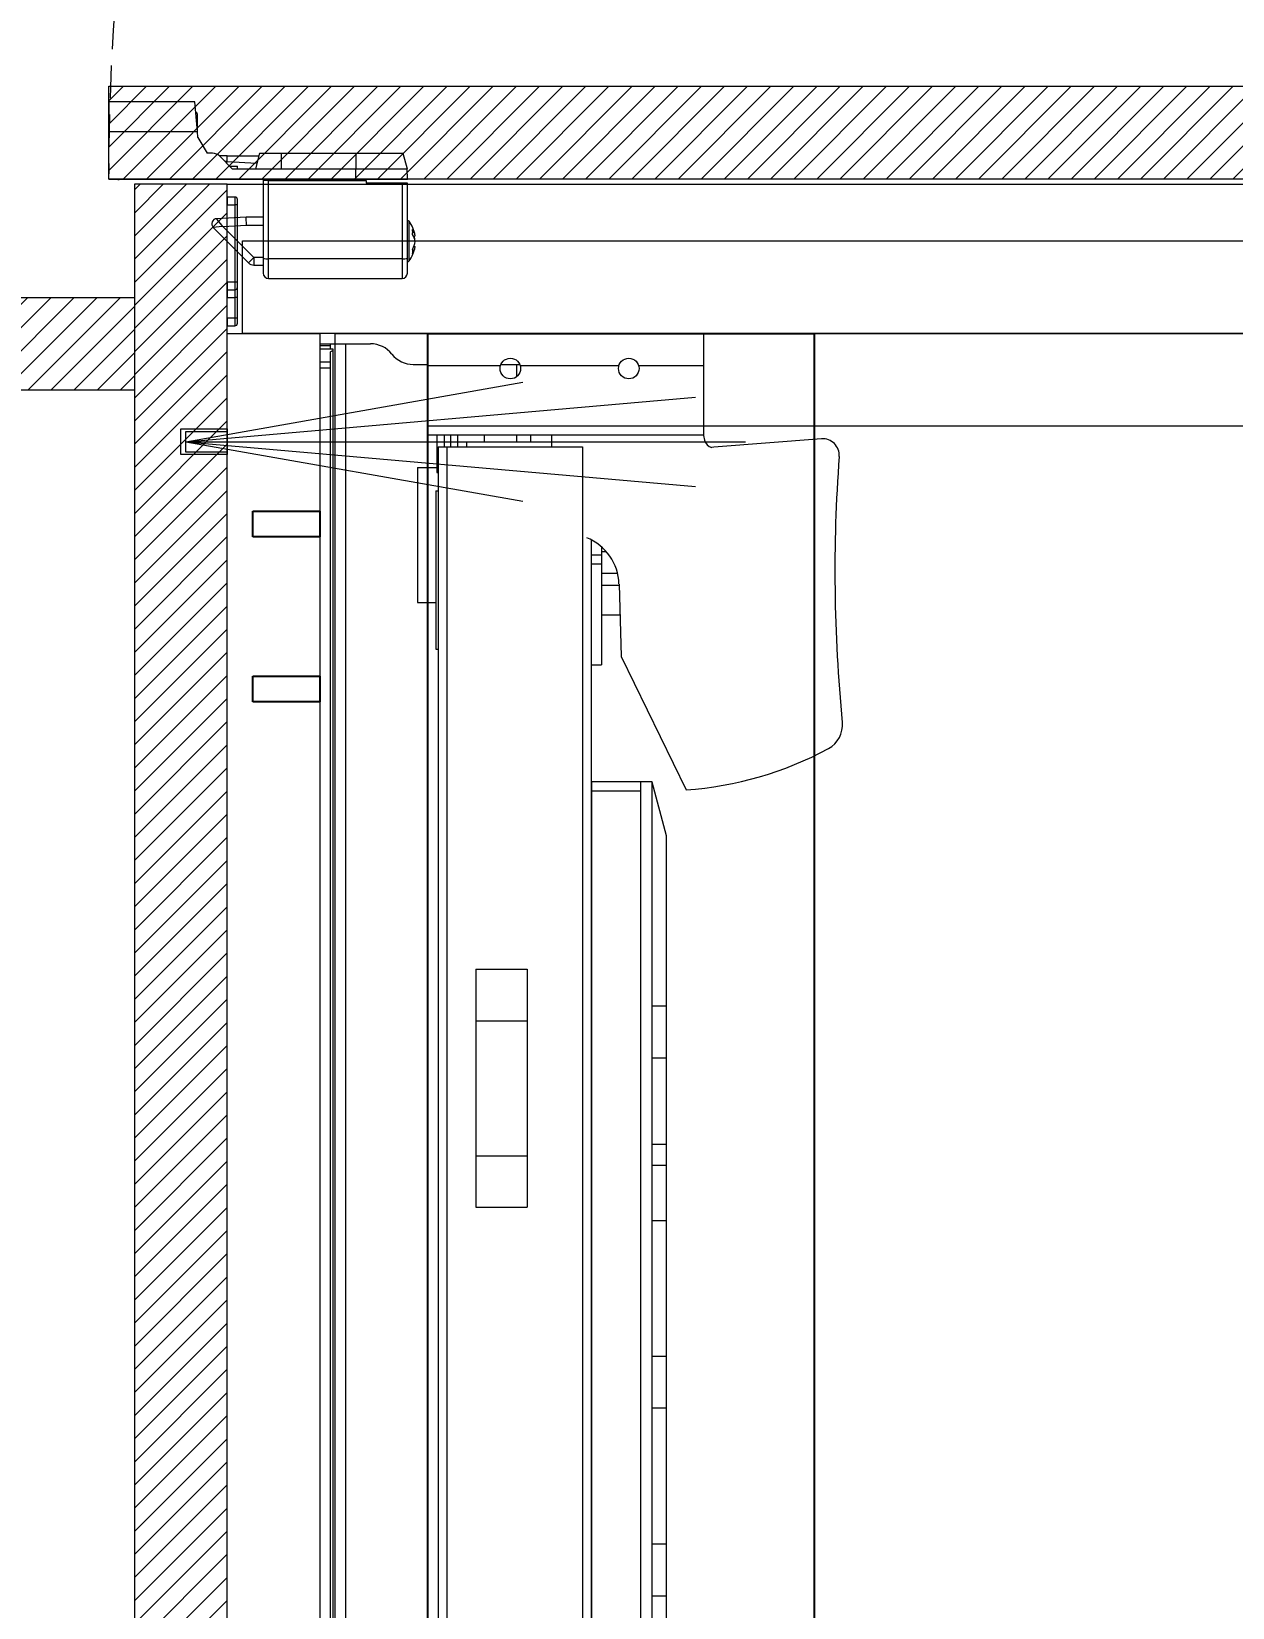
# Model space of a CAD drawing. Header units: millimetres. Extents: x -853320 to 19484, y -510814 to 9708.
# Drawn here: x 4698.9 to 4932.1, y 3469.5 to 3775.4 of the extents above; entities that cross this region are included whole.
import ezdxf
from ezdxf import colors
from ezdxf.entities.mleader import LeaderData, LeaderLine
from ezdxf.math import Vec2, Vec3

# ---------------------------------------------------------------- set-up
doc = ezdxf.new("R2010")
doc.units = ezdxf.units.MM
doc.linetypes.add('BEARBEITUNGEN', pattern=[0])
doc.linetypes.add('NASCOSTA', pattern=[9.525, 6.35, -3.175])
for name, color, linetype, lineweight in [('F_ARREDI', 7, 'Continuous', 5), ('F_ELETTRODOMESTICI', 40, 'Continuous', 5), ('F_FERRAMENTA', 253, 'Continuous', 5), ('F_Guide', 1, 'Continuous', 9), ('F_MULTI laminato OPACO', 1, 'Continuous', 5), ('F_Proiezioni', 253, 'NASCOSTA', 9), ('F_STRIP-LED', 2, 'Continuous', 5)]:
    doc.layers.add(name, color=color, linetype=linetype, lineweight=lineweight)
doc.layers.add('F_Lavorazioni', color=12, linetype='Continuous')
doc.styles.add('DANZI-DIDASCALIE', font='Yu Gothic UI Light.ttf', dxfattribs={"height": 30})

# ---------------------------------------------------------------- blocks, each defined once
blk = doc.blocks.new('_Dot')
at = {"color": 0, "linetype": 'ByBlock', "lineweight": -2}
blk.add_line((-0.5, 0), (-1, 0), dxfattribs=at)
at = {"color": 0, "linetype": 'ByBlock', "const_width": 0.5}
blk.add_lwpolyline([(-0.25, 0, 1), (0.25, 0, 1)], format="xyb", close=True, dxfattribs=at)
blk = doc.blocks.new('V_CAS.ra INTERNA_ pianta')
at = {"layer": 'F_Guide', "color": 8}
for p, q in [((273121.76, -83401.9), (273121.76, -82939.93)), ((273123.46, -83419.93), (273123.46, -82939.93)), ((273151.46, -83419.93), (273151.46, -82940.73)), ((273149.76, -83419.93), (273149.76, -82948.71)), ((273169.44, -83439.93), (273169.44, -83021.43)), ((273171.94, -83438.93), (273171.94, -83022.43)), ((273174.44, -83439.93), (273174.44, -83021.43)), ((273172.44, -83438.32), (273172.44, -83023.03)), ((273112.17, -83354.93), (273112.17, -83101.93)), ((273121.67, -83354.93), (273121.67, -83101.93)), ((273109.97, -83354.93), (273109.97, -83103.51)), ((273107.17, -83196.89), (273107.17, -83151.97)), ((273109.97, -83196.89), (273107.17, -83196.89)), ((273107.17, -83206.97), (273107.17, -83196.89)), ((273109.97, -83206.97), (273107.17, -83206.97)), ((273107.17, -83233.38), (273107.17, -83206.97)), ((273109.97, -83233.38), (273107.17, -83233.38)), ((273107.17, -83243.43), (273107.17, -83233.38)), ((273109.97, -83243.43), (273107.17, -83243.43)), ((273107.17, -83269.76), (273107.17, -83243.43)), ((273109.97, -83269.76), (273107.17, -83269.76)), ((273107.17, -83344.48), (273107.17, -83269.76)), ((273144.16, -83272.33), (273134.16, -83272.33)), ((273134.16, -83318.53), (273134.16, -83272.33)), ((273144.16, -83318.53), (273144.16, -83272.33)), ((273109.97, -83280.45), (273107.17, -83280.45)), ((273144.16, -83282.32), (273134.16, -83282.32)), ((273109.97, -83284.53), (273107.17, -83284.53)), ((273109.97, -83301.33), (273107.17, -83301.33)), ((273144.16, -83308.53), (273134.16, -83308.53)), ((273109.97, -83311.38), (273107.17, -83311.38)), ((273144.16, -83318.53), (273134.16, -83318.53)), ((273109.96, -83354.9), (273107.17, -83344.48)), ((273115.93, -83379.23), (273103.31, -83353.35)), ((273109.97, -83354.9), (273109.96, -83354.9)), ((273121.67, -83354.93), (273109.97, -83354.93)), ((273121.67, -83353.13), (273112.17, -83353.13)), ((273116.34, -83393.3), (273115.93, -83379.23)), ((273121.76, -83377.62), (273119.76, -83377.62)), ((273119.76, -83400.54), (273119.76, -83377.62)), ((273151.94, -83380.68), (273151.46, -83380.68)), ((273151.94, -83411.38), (273151.94, -83380.68)), ((273119.76, -83387.31), (273116.17, -83387.31)), ((273155.49, -83389.68), (273151.94, -83389.68)), ((273155.49, -83415.93), (273155.49, -83389.68)), ((273119.76, -83393.05), (273116.33, -83393.05)), ((273119.76, -83395.39), (273116.63, -83395.39)), ((273121.76, -83397.22), (273119.76, -83397.22)), ((273119.76, -83399.61), (273118.82, -83399.61)), ((273121.76, -83398.96), (273119.76, -83398.96)), ((273174.44, -83404.93), (273174.44, -83404.93)), ((273174.44, -83404.93), (273174.44, -83404.93)), ((273151.94, -83411.38), (273151.46, -83411.38)), ((273151.69, -83414.93), (273151.46, -83414.93)), ((273151.69, -83422.24), (273151.69, -83414.93)), ((273155.49, -83415.93), (273151.69, -83415.93)), ((273077.02, -83421.48), (273097.94, -83419.86)), ((273097.94, -83419.86), (273098.34, -83419.83)), ((273151.46, -83419.93), (273123.46, -83419.93)), ((273129.47, -83422.24), (273129.47, -83419.93)), ((273145.94, -83420.93), (273145.94, -83419.93)), ((273147.69, -83422.24), (273147.69, -83419.93)), ((273149.06, -83422.24), (273149.06, -83419.93)), ((273150.31, -83422.24), (273150.31, -83419.93)), ((273099.94, -83422.16), (273099.73, -83421.24)), ((273099.94, -83441.93), (273099.94, -83422.16)), ((273153.44, -83422.24), (273099.94, -83422.24)), ((273145.94, -83420.93), (273129.47, -83420.93)), ((273133.54, -83422.24), (273133.54, -83420.93)), ((273136.24, -83422.24), (273136.24, -83420.93)), ((273142.54, -83422.24), (273142.54, -83420.93)), ((273153.44, -83441.93), (273153.44, -83422.24)), ((273136.24, -83435.93), (273136.24, -83433.53)), ((273174.44, -83435.27), (273172.44, -83435.27)), ((273112.53, -83435.73), (273099.94, -83435.73)), ((273135.53, -83435.73), (273116.35, -83435.73)), ((273136.24, -83435.93), (273135.61, -83435.93)), ((273139.27, -83435.93), (273136.24, -83435.93)), ((273153.44, -83435.73), (273139.35, -83435.73)), ((273156.31, -83435.93), (273153.44, -83435.93)), ((273174.44, -83436.43), (273172.44, -83436.43)), ((273174.44, -83439.93), (273164.59, -83439.93)), ((273174.44, -83438.93), (273171.94, -83438.93)), ((273172.44, -83439.6), (273172.44, -83438.93)), ((273174.44, -83439.6), (273172.44, -83439.6)), ((273172.44, -83439.93), (273172.44, -83439.6)), ((273153.44, -83441.93), (273099.94, -83441.93))]:
    blk.add_line(p, q, dxfattribs=at)
for centre in [(273114.44, -83435.13), (273137.44, -83435.13)]:
    blk.add_circle(centre, 2, dxfattribs=at)
for centre, radius, start, end in [((273107.87, -83420.9), 67.7, 93.8622, 118.3977), ((273078.14, -83365.92), 5.2, 118.3977, 185.6204), ((272774.61, -83395.79), 299.8, 355.7419, 5.6204), ((273126.34, -83393.01), 10, 181.6888, 247.9389), ((273076.77, -83418.29), 3.2, 175.7419, 274.4211), ((273097.88, -83421.67), 1.9, 13.0755, 76.1066), ((273156.31, -83441.21), 5.29, 38.4424, 90), ((273164.59, -83434.64), 5.29, 218.4424, 270)]:
    blk.add_arc(centre, radius, start, end, dxfattribs=at)
at = {"layer": 'F_Guide', "color": 8, "extrusion": (0, 0, -1)}
blk.add_ellipse((273170.88, -83433.93), major_axis=(0, 5), ratio=0.654481, start_param=2.645492, end_param=2.812476, dxfattribs=at)
at = {"layer": 'F_Lavorazioni', "color": 14, "linetype": 'BEARBEITUNGEN', "true_color": 0xaa0000}
for p, q in [((273078.44, -83441.93), (273078.44, -82951.93)), ((273153.44, -82951.93), (273153.44, -83441.93)), ((273174.44, -83375.43), (273174.44, -83370.43)), ((273174.44, -83370.43), (273187.44, -83370.43)), ((273187.44, -83370.43), (273187.44, -83375.43)), ((273187.44, -83375.43), (273174.44, -83375.43)), ((273174.44, -83407.43), (273174.44, -83402.43)), ((273174.44, -83402.43), (273187.44, -83402.43)), ((273187.44, -83402.43), (273187.44, -83407.43)), ((273187.44, -83407.43), (273174.44, -83407.43)), ((273153.44, -83441.93), (273078.44, -83441.93))]:
    blk.add_line(p, q, dxfattribs=at)
at = {"layer": 'F_MULTI laminato OPACO', "color": 143, "true_color": 0x7aafdf}
for points in [[(272828.44, -83441.93), (273174.44, -83441.93), (273174.44, -82911.93), (272828.44, -82911.93)], [(273174.44, -82911.93), (273192.44, -82911.93), (273192.44, -83441.93), (273174.44, -83441.93)], [(273171.44, -83441.93), (273153.44, -83441.93), (273153.44, -82951.93), (273171.44, -82951.93)], [(273153.44, -83423.93), (273153.44, -83441.93), (272849.44, -83441.93), (272849.44, -83423.93)], [(273189.44, -83441.93), (273189.44, -83459.93), (272813.44, -83459.93), (272813.44, -83441.93)]]:
    blk.add_lwpolyline(points, close=True, dxfattribs=at)
blk = doc.blocks.new('ARMADIO_camera master_sol.C_pianta')
at = {"layer": 'F_MULTI laminato OPACO', "transparency": 33554508}
h = blk.add_hatch(dxfattribs=at)
h.set_pattern_fill('ANSI31', color=256)
h.set_pattern_definition([(45, (997, 0), (-2.24506403, 2.24506403), [])])
h.paths.add_polyline_path([(718853.42, 531638.1), (718835.42, 531638.1), (718835.42, 531056.1), (718853.42, 531056.1)])
h = blk.add_hatch(dxfattribs=at)
h.set_pattern_fill('ANSI31', color=256)
h.paths.add_polyline_path([(718853.42, 531078.1), (718853.42, 531096.1), (718893.42, 531096.1), (718893.42, 531078.1)])
h = blk.add_hatch(dxfattribs=at)
h.set_pattern_fill('ANSI31', color=6)
h.paths.add_polyline_path([(718408.42, 531037.1), (718408.42, 531055.1), (718858.42, 531055.1), (718858.42, 531037.1)])
at = {"layer": 'F_FERRAMENTA'}
for p, q in [((718833.42, 531083.1), (718833.42, 531082.1)), ((718833.42, 531082.1), (718833.92, 531082.1)), ((718833.42, 531082.1), (718833.42, 531078.1)), ((718835.42, 531083.6), (718833.92, 531083.6)), ((718833.92, 531082.1), (718833.92, 531083.6)), ((718833.92, 531078.1), (718833.92, 531082.1)), ((718833.92, 531082.1), (718835.42, 531082.1)), ((718835.42, 531082.1), (718835.42, 531083.6)), ((718835.42, 531082.1), (718835.42, 531078.1)), ((718833.42, 531078.1), (718833.92, 531078.1)), ((718833.42, 531078.1), (718833.42, 531076.1)), ((718833.42, 531076.1), (718833.42, 531075.1)), ((718833.92, 531076.6), (718833.92, 531078.1)), ((718835.42, 531078.1), (718833.92, 531078.1)), ((718835.42, 531076.6), (718833.92, 531076.6)), ((718833.92, 531075.1), (718833.92, 531076.6)), ((718835.42, 531076.6), (718835.42, 531078.1)), ((718835.42, 531075.1), (718835.42, 531076.6)), ((718800.42, 531073.4), (718800.42, 531070.53)), ((718827.42, 531074.4), (718801.42, 531074.4)), ((718801.42, 531070.57), (718801.42, 531074.4)), ((718827.42, 531074.4), (718827.42, 531070.57)), ((718828.42, 531070.53), (718828.42, 531073.4)), ((718833.42, 531075.1), (718833.42, 531060.1)), ((718833.42, 531075.1), (718833.92, 531075.1)), ((718833.92, 531075.1), (718835.42, 531075.1)), ((718833.92, 531060.1), (718833.92, 531075.1)), ((718835.42, 531075.1), (718835.42, 531060.1)), ((718800.09, 531071), (718800.09, 531070.04)), ((718800.09, 531070.04), (718800.09, 531063.29)), ((718800.38, 531071.15), (718800.42, 531071.15)), ((718800.38, 531071.15), (718800.38, 531070.15)), ((718800.38, 531070.15), (718800.38, 531063.15)), ((718800.42, 531070.53), (718800.42, 531055.9)), ((718801.42, 531070.57), (718827.42, 531070.57)), ((718801.42, 531055.9), (718801.42, 531070.57)), ((718827.42, 531070.57), (718827.42, 531055.4)), ((718830.22, 531071.8), (718828.42, 531071.8)), ((718828.42, 531055.4), (718828.42, 531070.53)), ((718828.42, 531070.35), (718830.22, 531070.35)), ((718830.22, 531070.35), (718830.22, 531071.8)), ((718830.22, 531070.35), (718836.27, 531064.29)), ((718838.13, 531064.5), (718831.28, 531071.36)), ((718799.15, 531068.12), (718798.91, 531068.18)), ((718798.91, 531067.08), (718798.92, 531067.15)), ((718798.93, 531067.08), (718798.91, 531067.08)), ((718799.25, 531066.19), (718798.91, 531066.11)), ((718831.68, 531064.05), (718828.42, 531064.05)), ((718836.27, 531064.29), (718831.68, 531064.05)), ((718800.42, 531063.15), (718800.38, 531063.15)), ((718828.42, 531062.5), (718831.72, 531062.5)), ((718831.72, 531062.5), (718837.47, 531062.8)), ((718833.42, 531060.1), (718833.42, 531059.1)), ((718833.42, 531060.1), (718833.92, 531060.1)), ((718833.92, 531058.6), (718833.92, 531060.1)), ((718835.42, 531060.1), (718833.92, 531060.1)), ((718833.92, 531058.6), (718835.42, 531058.6)), ((718835.42, 531058.6), (718835.42, 531060.1)), ((718800.42, 531055.9), (718801.42, 531055.9)), ((718810.42, 531055.1), (718800.42, 531055.1)), ((718800.42, 531055.1), (718800.49, 531053.1)), ((718801.42, 531055.9), (718808.42, 531055.9)), ((718808.42, 531055.4), (718808.42, 531055.9)), ((718827.42, 531055.4), (718808.42, 531055.4)), ((718858.42, 531055.1), (718810.42, 531055.1)), ((718810.42, 531055.1), (718810.42, 531053.1)), ((718811.42, 531055.1), (718811.42, 531055.4)), ((718816.42, 531055.4), (718816.42, 531055.1)), ((718826.42, 531055.4), (718826.42, 531055.1)), ((718827.42, 531055.4), (718828.42, 531055.4)), ((718828.42, 531055.1), (718828.42, 531055.4)), ((718858.42, 531055.1), (718856.67, 531055.19)), ((718858.42, 531055.1), (718858.42, 531045.89)), ((718810.42, 531053.1), (718800.49, 531053.1)), ((718801.3, 531050.1), (718800.49, 531053.1)), ((718824.92, 531053.1), (718810.42, 531053.1)), ((718810.42, 531050.1), (718810.42, 531053.1)), ((718834.42, 531053.1), (718824.92, 531053.1)), ((718824.92, 531050.1), (718824.92, 531053.1)), ((718829.12, 531050.1), (718829.92, 531053.1)), ((718835.43, 531051.73), (718829.64, 531052.04)), ((718833.43, 531053.1), (718833.43, 531052.6)), ((718834.92, 531052.6), (718833.43, 531052.6)), ((718834.42, 531053.1), (718836.84, 531050.68)), ((718835.43, 531051.73), (718835.41, 531050.6)), ((718835.46, 531052.06), (718835.43, 531051.73)), ((718835.43, 531051.73), (718835.8, 531051.71)), ((718810.42, 531050.1), (718801.3, 531050.1)), ((718824.92, 531050.1), (718810.42, 531050.1)), ((718829.12, 531050.1), (718824.92, 531050.1)), ((718835.41, 531050.6), (718829.25, 531050.6)), ((718835.41, 531050.6), (718836.93, 531050.6)), ((718838.25, 531050.1), (718839.31, 531050.1)), ((718841.09, 531047.01), (718839.31, 531050.1)), ((718841.09, 531047.01), (718841.19, 531045.89)), ((718858.42, 531045.89), (718841.19, 531045.89)), ((718841.19, 531045.89), (718841.69, 531040.1)), ((718841.22, 531042.45), (718841.22, 531045.5)), ((718858.42, 531040.1), (718858.42, 531045.89)), ((718841.69, 531040.1), (718858.42, 531040.1))]:
    blk.add_line(p, q, dxfattribs=at)
for centre, radius, start, end in [((718833.92, 531083.1), 0.5, 90, 180), ((718833.92, 531076.1), 0.5, 90, 180), ((718801.42, 531073.4), 1, 90, 180), ((718827.42, 531073.4), 1, 0, 90), ((718802.45, 531067.64), 3.59, 147.6918, 171.2791), ((718805.32, 531067.15), 6.5, 143.6416, 170.174), ((718802.19, 531069.13), 2.81, 171.2697, 188.7303), ((718800.38, 531070.79), 0.36, 90, 143.6416), ((718801.17, 531064.81), 5.77, 87.5213, 97.474), ((718827.67, 531064.81), 5.77, 82.526, 92.4787), ((718830.22, 531070.3), 1.5, 45, 90), ((718839.89, 531061.19), 13.33, 130.2603, 136.5394), ((718803.32, 531066.53), 4.46, 150.8214, 171.196), ((718802.58, 531067.87), 3.74, 190.1218, 212.1171), ((718803.1, 531067.71), 4.24, 188.5177, 201.2963), ((718801.71, 531066.61), 2.85, 190.0844, 216.4738), ((718805.32, 531067.15), 6.5, 189.826, 216.3584), ((718803, 531065.4), 3.61, 172.3056, 187.6944), ((718837.42, 531063.8), 1, 273.1567, 44.7959), ((718837.42, 531063.8), 1, 273, 45), ((718800.38, 531063.51), 0.36, 216.3584, 270), ((718833.92, 531059.1), 0.5, 180, 270), ((718856.6, 531053.89), 1.3, 87, 111.8724), ((718838.25, 531052.1), 2, 225, 270), ((718841.57, 531042.45), 0.35, 180, 261.4241)]:
    blk.add_arc(centre, radius, start, end, dxfattribs=at)
at = {"layer": 'F_FERRAMENTA', "extrusion": (0, 0, -1)}
for centre, major_axis, ratio, start_param, end_param in [((718831.68, 531064), (-0.04, 1.5), 0.001006, 1.53238, 3.141593), ((718836.27, 531064.24), (1.85, 0.27), 0.03046, 4.716764, 6.260381), ((718836.27, 531064.24), (-1.2, 1.44), 0.019707, 1.54715, 3.090766), ((718836.95, 531064.27), (-0.53, 1.47), 0.001231, 3.076393, 3.141962)]:
    blk.add_ellipse(centre, major_axis=major_axis, ratio=ratio, start_param=start_param, end_param=end_param, dxfattribs=at)
at = {"layer": 'F_MULTI laminato OPACO'}
for points in [[(718423.42, 531636.1), (718835.42, 531636.1), (718835.42, 531056.1), (718423.42, 531056.1)], [(718853.42, 531636.1), (718835.42, 531636.1), (718835.42, 531056.1), (718853.42, 531056.1)], [(718844.42, 531108.6), (718844.42, 531103.6), (718835.42, 531103.6), (718835.42, 531108.6)], [(718853.42, 531078.1), (718853.42, 531096.1), (718893.42, 531096.1), (718893.42, 531078.1)]]:
    blk.add_lwpolyline(points, close=True, dxfattribs=at)
at = {"layer": 'F_MULTI laminato OPACO', "color": 6}
blk.add_lwpolyline([(718408.42, 531037.1), (718408.42, 531055.1), (718858.42, 531055.1), (718858.42, 531037.1)], close=True, dxfattribs=at)
at = {"layer": 'F_Proiezioni'}
blk.add_lwpolyline([(718408.42, 531054.1), (718408.42, 530604.1, 0.414214), (718858.42, 531054.1)], format="xyb", dxfattribs=at)
at = {"layer": 'F_STRIP-LED'}
for q in [(718778.01, 531117.63), (718744.44, 531114.76), (718734.75, 531106.1), (718744.44, 531097.44), (718778.01, 531094.56)]:
    blk.add_line((718843.42, 531106.1), q, dxfattribs=at)
blk.add_lwpolyline([(718843.42, 531108.1), (718843.42, 531104.1), (718835.42, 531104.1), (718835.42, 531108.1)], close=True, dxfattribs=at)
at = {"layer": 'F_ARREDI'}
blk.add_blockref('V_CAS.ra INTERNA_ pianta', (445642.98, 614527.02), dxfattribs=at)
blk = doc.blocks.new('BAGNO-LAVANDERIA_pianta_sol.B')
at = {"layer": 'F_ELETTRODOMESTICI', "color": 5, "ltscale": 5}
ml = blk.add_multileader_mtext('Standard', dxfattribs=at)
ml.set_content('{\\fYu Gothic UI Light|b0|i0|c128|p34;BASAMENTO c/cassetto} ditta MIELE art.WTS 610', color=5, style='DANZI-DIDASCALIE')
ml.set_leader_properties(color=256, linetype='ByLayer', lineweight=-1)
ml.set_arrow_properties(name='DOT')
ml.build(insert=Vec2(0, 0))
ml.multileader.update_dxf_attribs({"arrow_head_size": 5, "scale": 5})
ctx = ml.context
ctx.base_point, ctx.scale, ctx.char_height, ctx.arrow_head_size, ctx.landing_gap_size, ctx.plane_origin, ctx.plane_x_axis, ctx.plane_y_axis = Vec3(865728.96, 518190.64), 5, 25, 5, 10, Vec3(865691.99, 518253.27), Vec3(0, -1), Vec3(1, 0)
notes = []
notes.append((ctx, [(0, (0, 0, 0), (0, 0), (1, 0), 1, [])]))
ctx.mtext.insert, ctx.mtext.text_direction, ctx.mtext.rotation, ctx.mtext.width, ctx.mtext.flow_direction = Vec3(865741.68, 518180.64), Vec3(0, -1), 4.712389, 471.5743, 5
ml = blk.add_multileader_mtext('Standard', dxfattribs=at)
ml.set_content('{\\fYu Gothic UI Light|b0|i0|c128|p34;LAVASCIUGA} ditta MIELE art.WTD165 WPM 8/5kg', color=5, style='DANZI-DIDASCALIE')
ml.set_leader_properties(color=256, linetype='ByLayer', lineweight=-1)
ml.set_arrow_properties(name='DOT')
ml.build(insert=Vec2(0, 0))
ml.multileader.update_dxf_attribs({"arrow_head_size": 5, "scale": 5})
ctx = ml.context
ctx.base_point, ctx.scale, ctx.char_height, ctx.arrow_head_size, ctx.landing_gap_size, ctx.plane_origin, ctx.plane_x_axis, ctx.plane_y_axis = Vec3(865852.82, 518185.28), 5, 25, 5, 10, Vec3(865819.83, 518247.92), Vec3(0, -1), Vec3(1, 0)
notes.append((ctx, [(0, (0, 0, 0), (0, 0), (1, 0), 1, [])]))
ctx.mtext.insert, ctx.mtext.text_direction, ctx.mtext.rotation, ctx.mtext.width, ctx.mtext.flow_direction = Vec3(865869.52, 518175.28), Vec3(0, -1), 4.712389, 377.0167, 5
for ctx, leaders in notes:
    for number, flags, end, landing, length, lines in leaders:
        leader = LeaderData()
        leader.index, (leader.has_last_leader_line, leader.has_dogleg_vector, leader.attachment_direction) = number, flags
        leader.last_leader_point, leader.dogleg_vector, leader.dogleg_length = Vec3(end), Vec3(landing), length
        for number, points, colour, breaks in lines:
            line = LeaderLine()
            line.index, line.vertices, line.color, line.breaks = number, Vec3.list(points), colors.encode_raw_color(colour), breaks
            leader.lines.append(line)
        ctx.leaders.append(leader)

msp = doc.modelspace()

# ---------------------------------------------------------------- block references
at = {"layer": 'F_ARREDI', "color": 2, "lineweight": 5}
msp.add_blockref('BAGNO-LAVANDERIA_pianta_sol.B', (-853319.899, -510814.178), dxfattribs=at)
at = {"layer": 'F_ARREDI', "color": 2, "lineweight": 5, "rotation": 180}
msp.add_blockref('ARMADIO_camera master_sol.C_pianta', (723572.288, 534801.91), dxfattribs=at)

doc.saveas('drawing.dxf')
